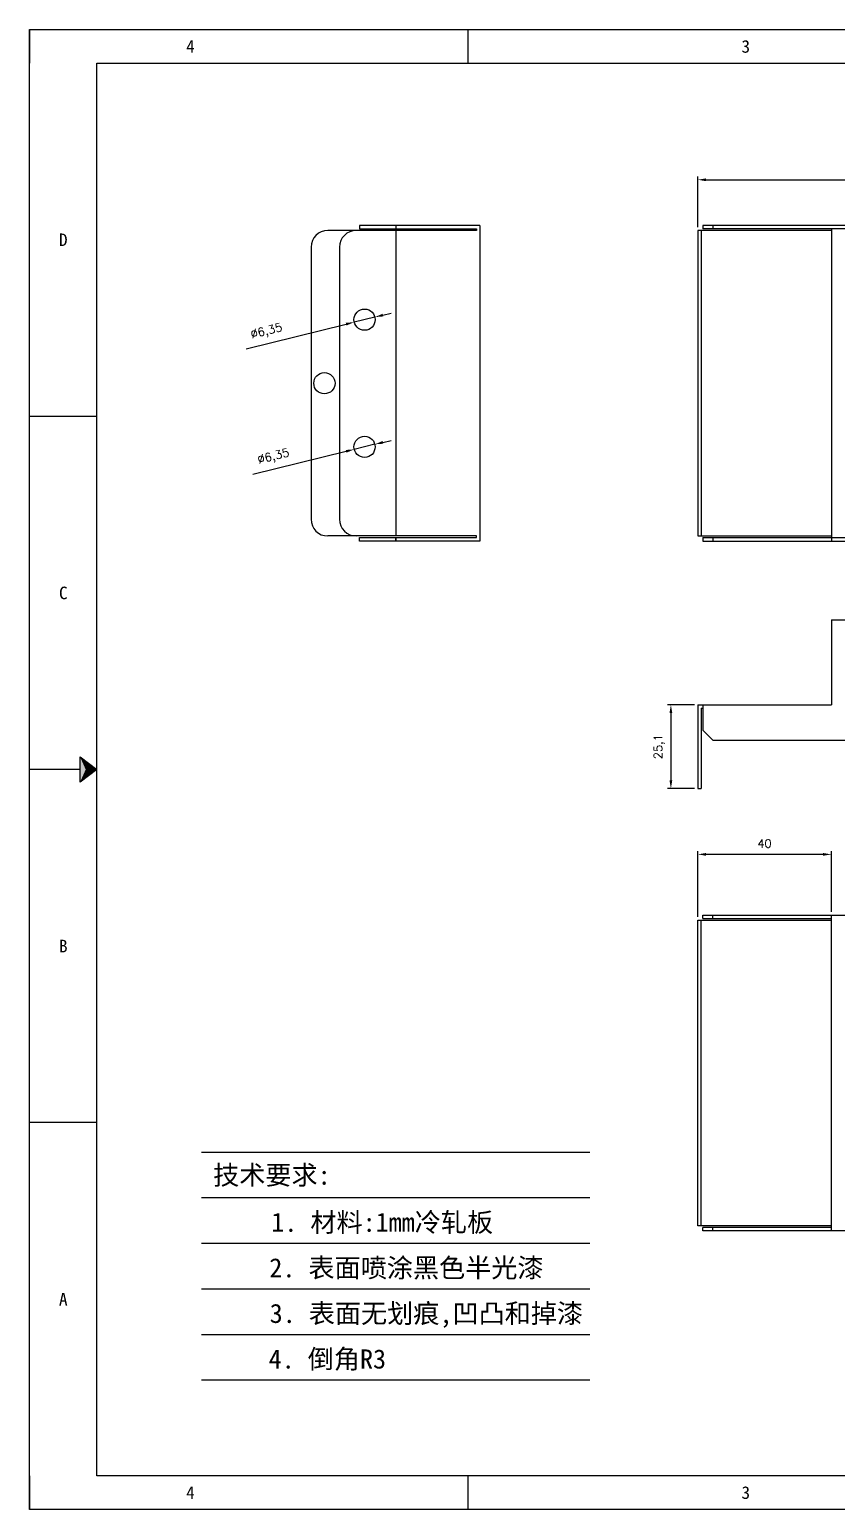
# Model space of a CAD drawing. Header units: millimetres. Extents: x 25928 to 50356, y -44172 to 20163.
# Drawn here: x 28188.9 to 28430.3, y -41737.6 to -41294.5 of the extents above; entities that cross this region are included whole.
import ezdxf
from ezdxf.enums import TextEntityAlignment as Align

# ---------------------------------------------------------------- set-up
doc = ezdxf.new("R2010")
doc.units = ezdxf.units.MM
doc.linetypes.add('DOT', pattern=[0.25, 0, -0.25])
doc.layers.add('dim', color=2, linetype='Continuous', lineweight=9)
doc.layers.add('print', color=30, linetype='Continuous')
doc.styles.add('Dartop', font='')
doc.styles.add('HZ', font='')
doc.styles.get("Standard").update_dxf_attribs({"font": 'txt', "bigfont": 'gbcbig.shx'})
doc.styles.get('Dartop').set_extended_font_data('FangSong_GB2312')
doc.styles.get('HZ').set_extended_font_data('SimSun')
doc.dimstyles.new('0.5small', dxfattribs={"dimtxt": 2.5, "dimasz": 2.5, "dimexe": 1, "dimexo": 1, "dimgap": 2, "dimtad": 1, "dimtxsty": 'Standard', "dimcen": 2.5, "dimadec": 0, "dimazin": 0, "dimtfac": 1, "dimtmove": 0, "dimatfit": 3, "dimfxl": 0, "dimarcsym": 0})

# ---------------------------------------------------------------- blocks, each defined once
blk = doc.blocks.new('*U662')
at = {"color": 254, "linetype": 'Continuous', "extrusion": (0, 0, -1)}
for points in [[(-0.833, 11), (-0.75, 10.812), (-0.75, 11.188)], [(-0.833, 11), (-0.75, 11.188), (-1, 11)], [(-0.833, 11), (-1, 11), (-0.75, 10.812)]]:
    blk.add_solid(points, dxfattribs=at)
blk = doc.blocks.new('*D831')
at = {"layer": 'Defpoints', "color": 0}
for p in [(28655.85, -41339.45), (28388.85, -41354.64), (28655.85, -41354.14)]:
    blk.add_point(p, dxfattribs=at)
at = {"layer": 'dim', "color": 0, "lineweight": -2}
for p, q in [((28388.85, -41353.64), (28388.85, -41338.45)), ((28655.85, -41353.14), (28655.85, -41338.45)), ((28391.35, -41339.45), (28653.35, -41339.45))]:
    blk.add_line(p, q, dxfattribs=at)
at = {"layer": 'dim', "color": 0}
for points in [[(28391.35, -41339.03), (28391.35, -41339.87), (28388.85, -41339.45)], [(28653.35, -41339.03), (28653.35, -41339.87), (28655.85, -41339.45)]]:
    blk.add_solid(points, dxfattribs=at)
at = {"layer": 'dim', "color": 0, "insert": (28522.35, -41336.2), "char_height": 2.5, "attachment_point": 5}
blk.add_mtext('267', dxfattribs=at)
blk = doc.blocks.new('*D835')
at = {"layer": 'Defpoints', "color": 0}
for p in [(28286.05, -41382.1), (28292.22, -41380.58)]:
    blk.add_point(p, dxfattribs=at)
at = {"layer": 'dim', "color": 0, "lineweight": -2}
for p, q in [((28253.67, -41390.08), (28283.62, -41382.69)), ((28292.22, -41380.58), (28286.05, -41382.1)), ((28294.64, -41379.98), (28297.07, -41379.38))]:
    blk.add_line(p, q, dxfattribs=at)
at = {"layer": 'dim', "color": 0}
for points in [[(28283.52, -41382.29), (28283.72, -41383.1), (28286.05, -41382.1)], [(28294.55, -41379.57), (28294.74, -41380.38), (28292.22, -41380.58)]]:
    blk.add_solid(points, dxfattribs=at)
at = {"layer": 'dim', "color": 0, "insert": (28259.84, -41384.99), "char_height": 2.5, "attachment_point": 5, "rotation": 13.8456}
blk.add_mtext('∅6,35', dxfattribs=at)
blk = doc.blocks.new('*D836')
at = {"layer": 'Defpoints', "color": 0}
for p in [(28286.05, -41420.19), (28292.22, -41418.68)]:
    blk.add_point(p, dxfattribs=at)
at = {"layer": 'dim', "color": 0, "lineweight": -2}
for p, q in [((28294.65, -41418.09), (28297.08, -41417.5)), ((28255.75, -41427.57), (28283.62, -41420.78)), ((28292.22, -41418.68), (28286.05, -41420.19))]:
    blk.add_line(p, q, dxfattribs=at)
at = {"layer": 'dim', "color": 0}
for points in [[(28294.55, -41417.69), (28294.75, -41418.5), (28292.22, -41418.68)], [(28283.52, -41420.37), (28283.72, -41421.18), (28286.05, -41420.19)]]:
    blk.add_solid(points, dxfattribs=at)
at = {"layer": 'dim', "color": 0, "insert": (28261.93, -41422.5), "char_height": 2.5, "attachment_point": 5, "rotation": 13.6936}
blk.add_mtext('∅6,35', dxfattribs=at)
blk = doc.blocks.new('*D837')
at = {"layer": 'Defpoints', "color": 0}
for p in [(28388.85, -41496.68), (28380.82, -41521.78), (28388.85, -41521.78)]:
    blk.add_point(p, dxfattribs=at)
at = {"layer": 'dim', "color": 0, "lineweight": -2}
for p, q in [((28387.85, -41496.68), (28379.82, -41496.68)), ((28380.82, -41499.18), (28380.82, -41519.28)), ((28387.85, -41521.78), (28379.82, -41521.78))]:
    blk.add_line(p, q, dxfattribs=at)
at = {"layer": 'dim', "color": 0}
for points in [[(28380.4, -41499.18), (28381.24, -41499.18), (28380.82, -41496.68)], [(28380.4, -41519.28), (28381.24, -41519.28), (28380.82, -41521.78)]]:
    blk.add_solid(points, dxfattribs=at)
at = {"layer": 'dim', "color": 0, "insert": (28377.36, -41509.23), "char_height": 2.5, "attachment_point": 5, "rotation": 90}
blk.add_mtext('25,1', dxfattribs=at)
blk = doc.blocks.new('*D838')
at = {"layer": 'Defpoints', "color": 0}
for p in [(28388.85, -41541.48), (28428.85, -41559.69), (28388.85, -41561.19)]:
    blk.add_point(p, dxfattribs=at)
at = {"layer": 'dim', "color": 0, "lineweight": -2}
for p, q in [((28388.85, -41560.19), (28388.85, -41540.48)), ((28426.35, -41541.48), (28391.35, -41541.48)), ((28428.85, -41558.69), (28428.85, -41540.48))]:
    blk.add_line(p, q, dxfattribs=at)
at = {"layer": 'dim', "color": 0}
for points in [[(28391.35, -41541.07), (28391.35, -41541.9), (28388.85, -41541.48)], [(28426.35, -41541.07), (28426.35, -41541.9), (28428.85, -41541.48)]]:
    blk.add_solid(points, dxfattribs=at)
at = {"layer": 'dim', "color": 0, "insert": (28408.85, -41538.23), "char_height": 2.5, "attachment_point": 5}
blk.add_mtext('40', dxfattribs=at)

msp = doc.modelspace()

# ---------------------------------------------------------------- linework, layer by layer
at = {"color": 0, "linetype": 'DOT'}
for p, q in [((28188.902, -41294.481), (28818.695, -41294.481)), ((28188.902, -41727.577), (28188.902, -41304.553)), ((28818.695, -41737.649), (28188.902, -41737.649))]:
    msp.add_line(p, q, dxfattribs=at)
at = {"color": 0}
for p, q in [((28188.902, -41294.481), (28188.902, -41304.553)), ((28320.13, -41304.553), (28320.13, -41294.481)), ((28209.046, -41727.577), (28209.046, -41304.553)), ((28209.046, -41304.553), (28808.623, -41304.553)), ((28209.046, -41410.309), (28188.902, -41410.309)), ((28204.01, -41516.065), (28188.902, -41516.065)), ((28209.046, -41621.821), (28188.902, -41621.821)), ((28188.902, -41727.577), (28188.902, -41737.649)), ((28808.623, -41727.577), (28209.046, -41727.577)), ((28320.13, -41737.649), (28320.13, -41727.577))]:
    msp.add_line(p, q, dxfattribs=at)
for p, q in [((28322.635, -41354.636), (28278.135, -41354.636)), ((28323.635, -41353.136), (28287.635, -41353.136)), ((28287.635, -41353.136), (28287.635, -41354.136)), ((28287.635, -41354.136), (28322.635, -41354.136)), ((28298.535, -41353.136), (28298.535, -41354.136)), ((28298.535, -41354.636), (28298.535, -41446.136)), ((28322.635, -41354.136), (28322.635, -41354.636)), ((28323.635, -41353.136), (28323.635, -41447.636)), ((28388.846, -41354.636), (28388.846, -41446.136)), ((28428.846, -41354.636), (28388.846, -41354.636)), ((28389.846, -41354.636), (28389.846, -41446.136)), ((28390.346, -41353.136), (28390.346, -41354.136)), ((28654.346, -41353.136), (28390.346, -41353.136)), ((28655.846, -41354.136), (28390.346, -41354.136)), ((28393.346, -41353.136), (28393.346, -41354.136)), ((28428.846, -41354.136), (28428.846, -41447.636)), ((28273.135, -41359.636), (28273.135, -41441.136)), ((28281.635, -41359.636), (28281.635, -41441.136)), ((28322.635, -41446.136), (28278.135, -41446.136)), ((28287.635, -41447.636), (28287.635, -41446.636)), ((28287.635, -41446.636), (28322.635, -41446.636)), ((28323.635, -41447.636), (28287.635, -41447.636)), ((28298.535, -41446.636), (28298.535, -41447.636)), ((28298.535, -41447.636), (28298.535, -41446.636)), ((28322.635, -41446.636), (28322.635, -41446.136)), ((28388.846, -41446.136), (28428.846, -41446.136)), ((28390.346, -41446.636), (28390.346, -41447.636)), ((28390.346, -41446.636), (28655.846, -41446.636)), ((28390.346, -41447.636), (28654.346, -41447.636)), ((28393.346, -41446.636), (28393.346, -41447.636)), ((28428.846, -41471.282), (28655.846, -41471.282)), ((28428.846, -41471.282), (28428.846, -41496.682)), ((28388.846, -41496.682), (28388.846, -41521.782)), ((28388.846, -41496.682), (28428.846, -41496.682)), ((28389.846, -41497.682), (28389.846, -41521.782)), ((28389.846, -41497.682), (28390.346, -41497.682)), ((28390.346, -41496.682), (28390.346, -41504.282)), ((28393.346, -41507.282), (28390.346, -41504.282)), ((28393.346, -41507.282), (28613.846, -41507.282)), ((28388.846, -41521.782), (28389.846, -41521.782)), ((28390.346, -41560.687), (28390.346, -41559.687)), ((28390.346, -41559.687), (28654.346, -41559.687)), ((28393.346, -41560.687), (28393.346, -41559.687)), ((28428.846, -41654.187), (28428.846, -41559.687)), ((28388.846, -41652.687), (28388.846, -41561.187)), ((28388.846, -41561.187), (28428.846, -41561.187)), ((28389.846, -41652.687), (28389.846, -41561.187)), ((28390.346, -41560.687), (28428.846, -41560.687)), ((28428.846, -41652.687), (28388.846, -41652.687)), ((28390.346, -41654.187), (28390.346, -41653.187)), ((28428.846, -41653.187), (28390.346, -41653.187)), ((28393.346, -41654.187), (28393.346, -41653.187)), ((28654.346, -41654.187), (28390.346, -41654.187))]:
    msp.add_line(p, q)
msp.add_lwpolyline([(28209.046, -41516.065), (28204.01, -41519.842), (28204.01, -41512.288), (28209.046, -41516.065)], close=True, dxfattribs=at)
for centre in [(28289.135, -41381.336), (28277.135, -41400.386), (28289.135, -41419.436)]:
    msp.add_circle(centre, 3.175)
for centre, start, end in [((28278.135, -41359.636), 90, 180), ((28286.635, -41359.636), 90, 180), ((28278.135, -41441.136), 180, 270), ((28286.635, -41441.136), 180, 270)]:
    msp.add_arc(centre, 5, start, end)
at = {"layer": 'Defpoints'}
for p, q in [((28240.299, -41630.639), (28356.559, -41630.639)), ((28240.299, -41644.289), (28356.559, -41644.289)), ((28240.299, -41644.289), (28356.559, -41644.289)), ((28240.299, -41657.939), (28356.559, -41657.939)), ((28240.299, -41671.589), (28356.559, -41671.589)), ((28240.299, -41685.239), (28356.559, -41685.239)), ((28240.299, -41698.889), (28356.559, -41698.889))]:
    msp.add_line(p, q, dxfattribs=at)
at = {"layer": 'print'}
msp.add_lwpolyline([(28188.902, -41294.481), (28828.767, -41294.481), (28828.767, -41737.649), (28188.902, -41737.649)], close=True, dxfattribs=at)

# ---------------------------------------------------------------- block references
at = {"color": 0, "linetype": 'Continuous', "xscale": 20.14402654906917, "yscale": 20.14402654906917, "zscale": 20.14402654906917}
msp.add_blockref('*U662', (28188.902, -41737.649), dxfattribs=at)

# ---------------------------------------------------------------- texts
at = {"color": 0, "style": 'Dartop'}
for s, p in [('4', (28237.036, -41299.517)), ('3', (28403.224, -41299.517)), ('D', (28198.974, -41357.431)), ('C', (28198.974, -41463.187)), ('B', (28198.974, -41568.943)), ('A', (28198.974, -41674.699)), ('4', (28237.036, -41732.613)), ('3', (28403.224, -41732.613))]:
    msp.add_text(s, height=3.777, dxfattribs=at).set_placement(p, align=Align.MIDDLE_CENTER)
at = {"style": 'HZ'}
for s, p in [('技术要求:', (28261.413, -41637.528)), ('     1. 材料:1mm冷轧板      ', (28296.38, -41651.649)), ('    2. 表面喷涂黑色半光漆', (28293.88, -41665.299)), ('3. 表面无划痕,凹凸和掉漆', (28307.645, -41678.949)), ('4. 倒角R3           ', (28299.458, -41692.599))]:
    msp.add_text(s, height=5.733, dxfattribs=at).set_placement(p, align=Align.MIDDLE_CENTER)

# ---------------------------------------------------------------- dimensions: what is measured, and where the dimension line sits
at = {"layer": 'dim'}
for base, p1, p2, picture, middle in [((28655.846, -41339.451), (28388.846, -41354.636), (28655.846, -41354.136), '*D831', (28522.346, -41336.201)), ((28388.846, -41541.484), (28428.846, -41559.687), (28388.846, -41561.187), '*D838', (28408.846, -41538.234))]:
    dim = msp.add_linear_dim(base=base, p1=p1, p2=p2, dimstyle='0.5small', override={"dimpost": '\\X'}, dxfattribs=at)
    dim.commit()
    dim.dimension.update_dxf_attribs({"geometry": picture, "text_midpoint": middle})
for p1, p2, picture, middle in [((28292.217, -41380.576), (28286.052, -41382.096), '*D835', (28260.666, -41388.353)), ((28292.219, -41418.684), (28286.05, -41420.188), '*D836', (28262.752, -41425.864))]:
    dim = msp.add_diameter_dim_2p(p1=p1, p2=p2, dimstyle='0.5small', override={"dimpost": '\\X'}, dxfattribs=at)
    dim.commit()
    dim.dimension.update_dxf_attribs({"geometry": picture, "text_midpoint": middle, "dimtype": 163})
dim = msp.add_linear_dim(base=(28380.819, -41521.782), p1=(28388.846, -41496.682), p2=(28388.846, -41521.782), angle=90, dimstyle='0.5small', override={"dimpost": '\\X'}, dxfattribs=at)
dim.commit()
dim.dimension.update_dxf_attribs({"geometry": '*D837', "text_midpoint": (28377.361, -41509.232)})

doc.saveas('drawing.dxf')
